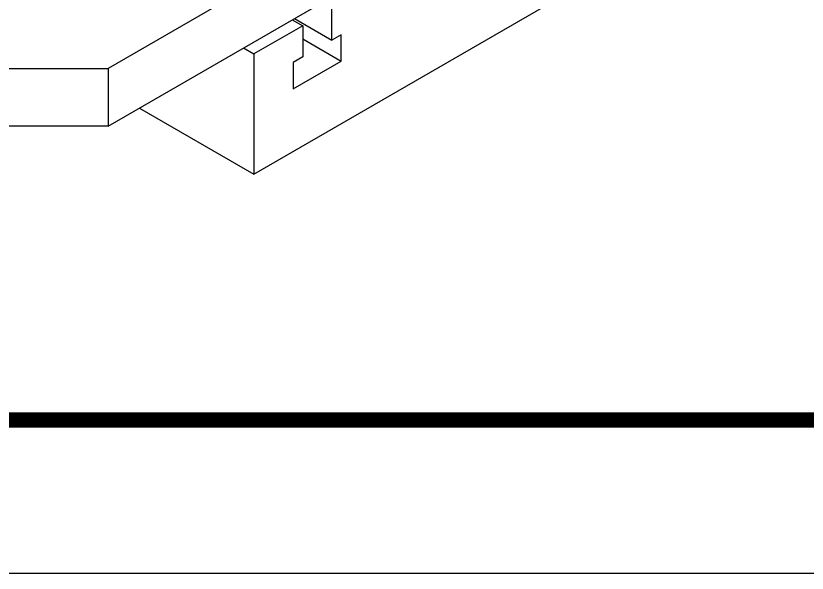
# Model space of a CAD drawing. Extents: x 0 to 2303, y 0 to 1485.
# Drawn here: x 162.6 to 291.7, y 0 to 90.9 of the extents above; entities that cross this region are included whole.
import ezdxf

# ---------------------------------------------------------------- set-up
doc = ezdxf.new("R2010")
doc.units = 0
doc.header["$LTSCALE"] = 10
doc.header["$MEASUREMENT"] = 0
doc.layers.get('0').update_dxf_attribs({"linetype": 'CONTINUOUS'})
doc.layers.add('FI', color=1, linetype='CONTINUOUS')

# ---------------------------------------------------------------- blocks, each defined once
blk = doc.blocks.new('A1G')
blk.add_lwpolyline([(0, 0), (841, 0), (841, 594), (0, 594)], close=True)
at = {"const_width": 1}
blk.add_lwpolyline([(25, 10), (831, 10), (831, 584), (25, 584)], close=True, dxfattribs=at)

msp = doc.modelspace()

# ---------------------------------------------------------------- linework, layer by layer
at = {"layer": 'FI'}
for p, q in [((201.45036, 65.067), (286.30317, 114.05149)), ((230.5068, 112.80384), (177.69157, 82.31425)), ((177.69157, 72.9077), (237.28579, 107.31072)), ((214.17828, 86.91644), (214.17828, 92.01165)), ((208.06816, 90.44374), (214.17828, 86.91644)), ((209.42652, 89.26852), (201.45036, 84.66398)), ((207.72947, 90.24821), (209.42652, 89.26852)), ((209.42652, 89.26852), (209.42652, 84.17331)), ((209.42652, 87.11168), (215.70563, 83.48682)), ((215.70563, 87.79816), (214.17828, 86.91644)), ((215.70563, 83.48682), (215.70563, 87.79816)), ((199.7533, 85.64367), (201.45036, 84.66398)), ((201.45036, 84.66398), (201.45036, 65.067)), ((209.42652, 84.17331), (207.89917, 83.29159)), ((207.89917, 78.98025), (215.70563, 83.48682)), ((207.89917, 83.29159), (207.89917, 78.98025)), ((136.96222, 82.31425), (177.69157, 82.31425)), ((177.69157, 82.31425), (177.69157, 72.9077)), ((182.77998, 75.84518), (201.45036, 65.067)), ((177.69157, 72.9077), (136.96222, 72.9077))]:
    msp.add_line(p, q, dxfattribs=at)

# ---------------------------------------------------------------- block references
at = {"xscale": 2.5, "yscale": 2.5, "zscale": 2.5}
msp.add_blockref('A1G', (0, 0), dxfattribs=at)

doc.saveas('drawing.dxf')
